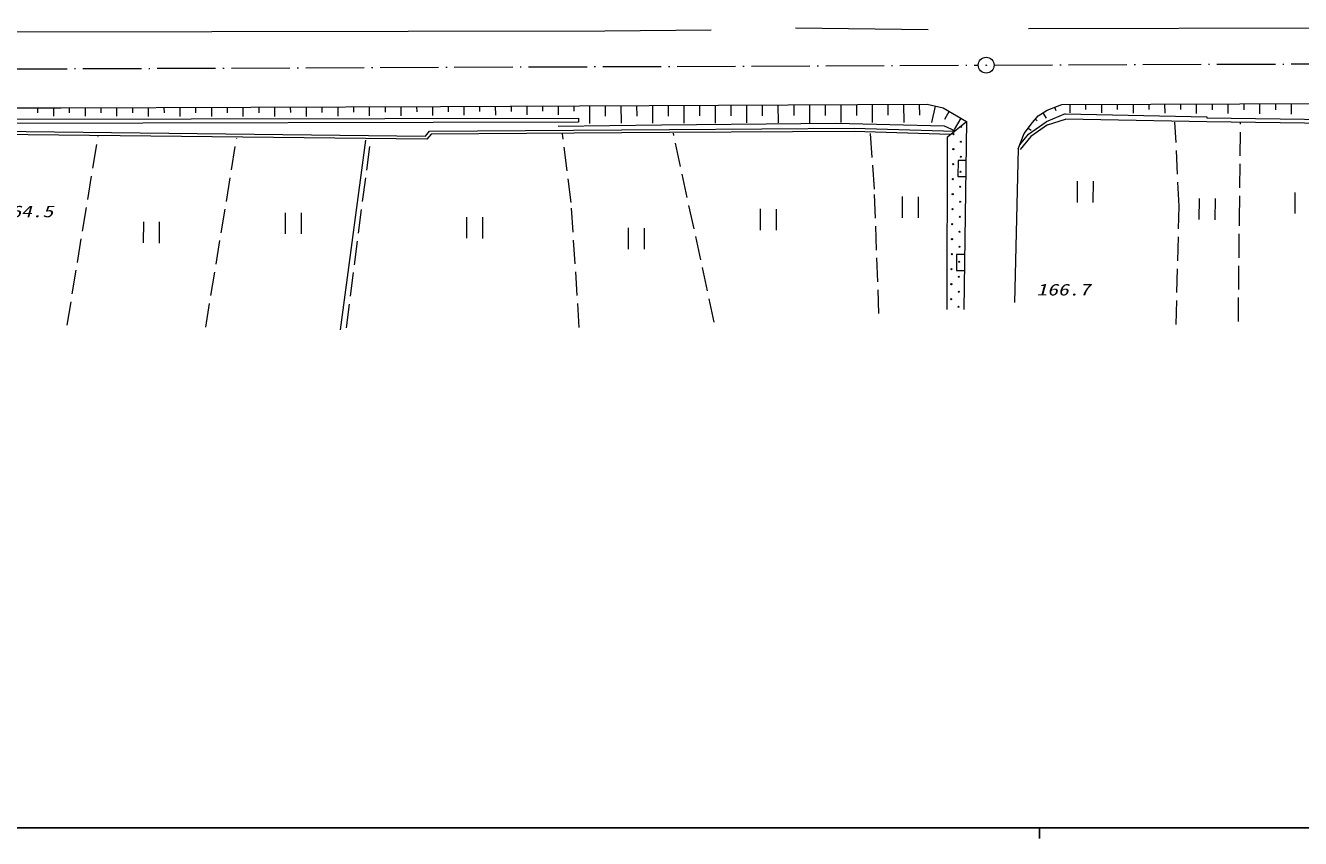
# Model space of a CAD drawing. Units: millimetres, scale not verified. Extents: x 40000 to 680000, y 20000 to 380000.
# Drawn here: x 172440 to 292605, y 204000 to 280647 of the extents above; entities that cross this region are included whole.
import ezdxf
from ezdxf.enums import TextEntityAlignment as Align

# ---------------------------------------------------------------- set-up
doc = ezdxf.new("R2010")
doc.units = ezdxf.units.MM
doc.header["$LTSCALE"] = 1000
doc.linetypes.add('USER2', pattern=[3, 2.25, -0.75])
doc.linetypes.add('USER4', pattern=[7.000001, 5.508197, -0.688525, 0.114754, -0.688525])
for name, color, linetype, lineweight in [('M-TTL-BAND', 7, 'Continuous', 25), ('S-BGD', 1, 'Continuous', 13), ('S-BMK', 3, 'USER4', 13)]:
    doc.layers.add(name, color=color, linetype=linetype, lineweight=lineweight)
doc.styles.add('ＭＳ ゴシック', font='')
doc.styles.get('ＭＳ ゴシック').set_extended_font_data('MS Gothic')

msp = doc.modelspace()

# ---------------------------------------------------------------- linework, layer by layer
at = {"layer": 'M-TTL-BAND'}
for p, q in [((40000, 205000), (579000, 205000)), ((268000, 205000), (268000, 204000))]:
    msp.add_line(p, q, dxfattribs=at)
at = {"layer": 'S-BGD'}
for p, q in [((171456, 280036), (227054, 280155)), ((227054, 280155), (237060, 280246)), ((245015, 280425), (257513, 280274)), ((266982, 280368), (396273, 280647)), ((124372, 272967), (175816, 272890)), ((173568, 272890), (173568, 272410)), ((175067, 272890), (175067, 272089)), ((175816, 272890), (211537, 273017)), ((176561, 272893), (176562, 272410)), ((178049, 272898), (178052, 272087)), ((179537, 272903), (179539, 272413)), ((181026, 272908), (181029, 272085)), ((182514, 272914), (182516, 272416)), ((184002, 272919), (184005, 272082)), ((185491, 272924), (185493, 272419)), ((186979, 272930), (186982, 272080)), ((188467, 272935), (188469, 272422)), ((189956, 272940), (189959, 272078)), ((191444, 272946), (191446, 272424)), ((192933, 272951), (192936, 272076)), ((194421, 272956), (194423, 272427)), ((195909, 272961), (195912, 272074)), ((197398, 272967), (197400, 272430)), ((198886, 272972), (198889, 272082)), ((200374, 272977), (200376, 272446)), ((201863, 272983), (201866, 272101)), ((203351, 272988), (203353, 272462)), ((204839, 272993), (204842, 272121)), ((206328, 272999), (206330, 272478)), ((207816, 273004), (207819, 272140)), ((209304, 273009), (209306, 272494)), ((210793, 273014), (210796, 272160)), ((211537, 273017), (257419, 273230)), ((212277, 273021), (212279, 272510)), ((213757, 273027), (213761, 272179)), ((215237, 273034), (215239, 272527)), ((216717, 273041), (216721, 272199)), ((218197, 273048), (218200, 272544)), ((219677, 273055), (219681, 272218)), ((221157, 273062), (221160, 272562)), ((222637, 273069), (222641, 272238)), ((224118, 273075), (224120, 272579)), ((225598, 273082), (225605, 271420)), ((227078, 273089), (227082, 272090)), ((228558, 273096), (228565, 271428)), ((230038, 273103), (230042, 272101)), ((231518, 273110), (231526, 271437)), ((232998, 273117), (233003, 272111)), ((234478, 273124), (234486, 271445)), ((235958, 273130), (235963, 272122)), ((237438, 273137), (237446, 271453)), ((238918, 273144), (238923, 272132)), ((240398, 273151), (240406, 271461)), ((241878, 273158), (241883, 272142)), ((243358, 273165), (243366, 271470)), ((244838, 273172), (244843, 272153)), ((246318, 273178), (246326, 271478)), ((247799, 273185), (247803, 272163)), ((249279, 273192), (249287, 271486)), ((250759, 273199), (250763, 272174)), ((252239, 273206), (252247, 271494)), ((253719, 273213), (253724, 272184)), ((255199, 273220), (255207, 271502)), ((256679, 273227), (256684, 272195)), ((257419, 273230), (258936, 272878)), ((258177, 273054), (257819, 271510)), ((258936, 272878), (261133, 271591)), ((268732, 272679), (270117, 273211)), ((269425, 272945), (269548, 272625)), ((270117, 273211), (308862, 273338)), ((270862, 273214), (270865, 272426)), ((272352, 273219), (272354, 272738)), ((273842, 273224), (273845, 272408)), ((275333, 273228), (275334, 272731)), ((276823, 273233), (276826, 272390)), ((278313, 273238), (278315, 272724)), ((279803, 273243), (279806, 272372)), ((281293, 273248), (281295, 272717)), ((282784, 273253), (282786, 272354)), ((284274, 273258), (284276, 272710)), ((285764, 273263), (285767, 272336)), ((287254, 273267), (287256, 272703)), ((288744, 273272), (288747, 272318)), ((290235, 273277), (290236, 272696)), ((291725, 273282), (291728, 272300)), ((142567, 271771), (224547, 271918)), ((224547, 271918), (224548, 271518)), ((259485, 272556), (259041, 271799)), ((259346, 270153), (261133, 271591)), ((260584, 271912), (259951, 270833)), ((261133, 271591), (260870, 253865)), ((267343, 271486), (267888, 272144)), ((267616, 271815), (267795, 271666)), ((267888, 272144), (268732, 272679)), ((268310, 272411), (268624, 271916)), ((270431, 272303), (268625, 271554)), ((268758, 271281), (270459, 271803)), ((270431, 272303), (283784, 272042)), ((283781, 271561), (270459, 271803)), ((283784, 272042), (283783, 271931)), ((283783, 271931), (308137, 271607)), ((142563, 270992), (210130, 270218)), ((224548, 271518), (142565, 271371)), ((210272, 269916), (143023, 270687)), ((210130, 270218), (210514, 270692)), ((210658, 270393), (210272, 269916)), ((210514, 270692), (233146, 270844)), ((233148, 270544), (210658, 270393)), ((222639, 271151), (232375, 271271)), ((232375, 271271), (248796, 271441)), ((233146, 270844), (250544, 270968)), ((250541, 270668), (233148, 270544)), ((248796, 271441), (259023, 271200)), ((259630, 270381), (250541, 270668)), ((250544, 270968), (259989, 270670)), ((259023, 271200), (260052, 270721)), ((266007, 269031), (266556, 270470)), ((266143, 269386), (266976, 270391)), ((266556, 270470), (267343, 271486)), ((266950, 270978), (267206, 270780)), ((266976, 270391), (268625, 271554)), ((268758, 271281), (267182, 270169)), ((308138, 271237), (283781, 271561)), ((204475, 269821), (202100, 251968)), ((259308, 253875), (259346, 270153)), ((267182, 270169), (266178, 268960)), ((266282, 269751), (266344, 269727)), ((266007, 269031), (265649, 254518)), ((260328, 267920), (260306, 266420)), ((261078, 267909), (260328, 267920)), ((260306, 266420), (261056, 266409)), ((271556, 265969), (271543, 263969)), ((273078, 263960), (273090, 265959)), ((255069, 264514), (255057, 262514)), ((256591, 262505), (256604, 264505)), ((292069, 264912), (292057, 262912)), ((241693, 263351), (241680, 261351)), ((243215, 261342), (243227, 263342)), ((283049, 264345), (283037, 262345)), ((284572, 262336), (284584, 264336)), ((183545, 262148), (183533, 260148)), ((185068, 260138), (185080, 262138)), ((196920, 263000), (196908, 261000)), ((198443, 260990), (198455, 262990)), ((214017, 262585), (214005, 260585)), ((215540, 260576), (215552, 262576)), ((229245, 261561), (229233, 259561)), ((230768, 259551), (230780, 261551)), ((260197, 259058), (260174, 257558)), ((260947, 259046), (260197, 259058)), ((260174, 257558), (260924, 257547))]:
    msp.add_line(p, q, dxfattribs=at)
at = {"layer": 'S-BGD', "linetype": 'USER2'}
for p, q in [((223862, 263971), (223056, 270420)), ((237349, 252688), (233501, 270491)), ((252448, 265220), (252080, 270556)), ((281172, 263624), (280775, 271538)), ((286853, 262346), (286953, 271457)), ((176369, 252390), (179276, 270196)), ((189434, 252222), (192342, 270028)), ((202679, 252142), (204964, 269863)), ((252866, 253484), (252448, 265220)), ((224635, 252187), (223862, 263971)), ((280882, 252470), (281172, 263624)), ((286751, 252746), (286853, 262346))]:
    msp.add_line(p, q, dxfattribs=at)
at = {"layer": 'S-BGD'}
for centre, radius in [((262982, 276906), 22.5), ((259908, 270401), 49.8), ((260625, 271098), 49.8), ((260604, 269684), 49.8), ((259887, 268987), 49.8), ((260583, 268270), 49.8), ((259866, 267573), 49.8), ((260562, 266856), 49.8), ((259845, 266159), 49.8), ((259824, 264745), 49.8), ((260541, 265442), 49.8), ((259803, 263331), 49.8), ((260520, 264028), 49.8), ((259782, 261917), 49.8), ((260499, 262614), 49.8), ((260478, 261199), 49.8), ((259761, 260503), 49.8), ((260457, 259785), 49.8), ((259740, 259089), 49.8), ((260436, 258371), 49.8), ((259719, 257675), 49.8), ((259698, 256261), 49.8), ((260415, 256957), 49.8), ((259677, 254847), 49.8), ((260394, 255543), 49.8), ((260373, 254129), 49.8)]:
    msp.add_circle(centre, radius, dxfattribs=at)
at = {"layer": 'S-BMK'}
for p, q in [((163854, 276528), (262232, 276905)), ((263732, 276911), (362563, 277290))]:
    msp.add_line(p, q, dxfattribs=at)
at = {"layer": 'S-BMK', "linetype": 'Continuous'}
msp.add_circle((262982, 276906), 746, dxfattribs=at)

# ---------------------------------------------------------------- texts
at = {"layer": 'S-BGD', "style": 'ＭＳ ゴシック', "oblique": 15, "width": 1.35}
for s, p in [('164.5', (170001, 262240)), ('166.7', (267721, 254864))]:
    msp.add_text(s, height=1100, dxfattribs=at).set_placement(p, align=Align.BOTTOM_LEFT)

doc.saveas('drawing.dxf')
